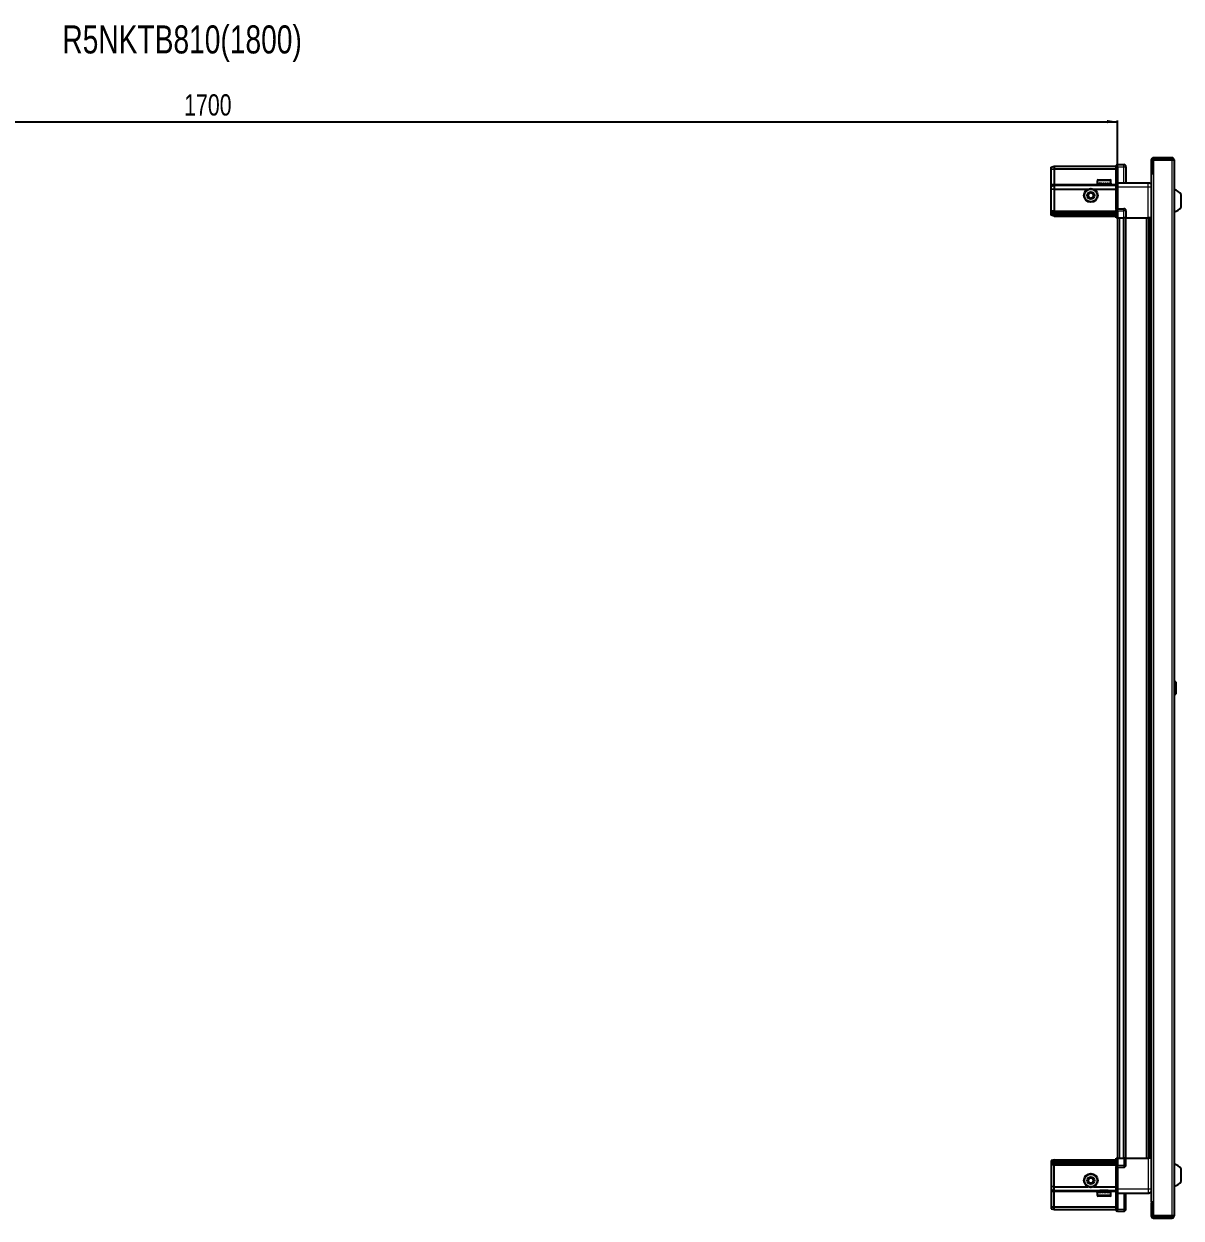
# Model space of a CAD drawing. Header units: millimetres. Extents: x 799 to 4645, y -1014 to 2134.
# Drawn here: x 2587 to 3678, y 994 to 2120 of the extents above; entities that cross this region are included whole.
import ezdxf

# ---------------------------------------------------------------- set-up
doc = ezdxf.new("R2010")
doc.units = ezdxf.units.MM
doc.layers.add('FORMAT', color=7, linetype='Continuous')
doc.styles.add('SLDTEXTSTYLE0', font='TXT', dxfattribs={"width": 0.75})
doc.dimstyles.new('SLDDIMSTYLE0', dxfattribs={"dimtxt": 20, "dimasz": 10, "dimexe": 0, "dimexo": 0.0625, "dimgap": 5, "dimtad": 2, "dimdec": 1, "dimrnd": 1e-09, "dimzin": 12, "dimdsep": 46, "dimtxsty": 'SLDTEXTSTYLE0', "dimsah": 1, "dimcen": 0.09, "dimadec": 0, "dimazin": 3, "dimtfac": 1, "dimtofl": 0, "dimtmove": 0, "dimatfit": 3, "dimfxl": 0, "dimfrac": 2, "dimtolj": 1, "dimtzin": 12, "dimarcsym": 0})

# ---------------------------------------------------------------- blocks, each defined once
blk = doc.blocks.new('_D_5')
at = {"layer": 'FORMAT'}
for p, q in [((1917.8, 1936.9), (1917.8, 2028.4)), ((1917.8, 2027.4), (3617.8, 2027.4)), ((3617.8, 1936.9), (3617.8, 2028.4))]:
    blk.add_line(p, q, dxfattribs=at)
for points in [[(1917.8, 2027.4), (1927.8, 2025.9), (1927.8, 2029)], [(3617.8, 2027.4), (3607.8, 2029), (3607.8, 2025.9)]]:
    blk.add_solid(points, dxfattribs=at)
at = {"layer": 'FORMAT', "insert": (2738.2, 2053.2), "char_height": 20, "attachment_point": 1, "style": 'SLDTEXTSTYLE0'}
blk.add_mtext('1700', dxfattribs=at)

msp = doc.modelspace()

# ---------------------------------------------------------------- linework, layer by layer
at = {"color": 7, "linetype": 'Continuous', "lineweight": 25}
for p, q in [((3669.02, 1993.43), (3651.72, 1993.43)), ((3669.02, 1991.93), (3651.72, 1991.93)), ((3669.02, 1991.93), (3669.02, 1993.43)), ((3555.12, 1984.63), (3558.12, 1985.43)), ((3555.12, 1982.78), (3555.12, 1984.63)), ((3555.12, 1982.78), (3558.12, 1982.93)), ((3555.12, 1968.43), (3555.12, 1982.78)), ((3558.12, 1985.43), (3558.12, 1982.93)), ((3558.12, 1985.43), (3616.42, 1985.43)), ((3558.12, 1982.93), (3558.12, 1968.43)), ((3558.12, 1982.93), (3616.42, 1982.93)), ((3617.28, 1986.93), (3616.42, 1986.43)), ((3617.28, 1986.93), (3616.42, 1986.43)), ((3616.42, 1986.43), (3616.42, 1984.93)), ((3616.42, 1970.13), (3616.42, 1984.93)), ((3617.62, 1986.93), (3617.28, 1986.93)), ((3617.62, 1986.93), (3617.28, 1986.93)), ((3617.62, 1986.93), (3617.62, 1986.93)), ((3617.62, 1984.93), (3617.62, 1986.93)), ((3617.62, 1986.93), (3623.62, 1986.93)), ((3617.62, 1984.93), (3617.62, 1970.13)), ((3625.62, 1984.93), (3625.62, 1969.93)), ((3649.62, 1991.33), (3649.62, 1978.93)), ((3651.12, 1991.33), (3651.12, 1978.93)), ((3651.62, 1978.43), (3651.62, 1991.33)), ((3651.62, 1991.33), (3669.02, 1991.33)), ((3669.02, 1991.33), (3671.12, 1991.33)), ((3671.12, 1991.33), (3671.12, 996.53)), ((3598.62, 1971.83), (3598.62, 1968.93)), ((3598.62, 1968.93), (3598.66, 1968.93)), ((3598.78, 1969.43), (3598.66, 1969.43)), ((3598.66, 1969.43), (3598.66, 1968.93)), ((3598.66, 1968.93), (3598.78, 1968.93)), ((3598.78, 1969.43), (3598.78, 1968.93)), ((3598.78, 1968.93), (3599.19, 1968.93)), ((3599.53, 1969.43), (3599.19, 1969.43)), ((3599.19, 1969.43), (3599.19, 1968.93)), ((3599.19, 1968.93), (3599.53, 1968.93)), ((3599.42, 1972.63), (3610.82, 1972.63)), ((3599.53, 1969.43), (3599.53, 1968.93)), ((3599.53, 1968.93), (3600.3, 1968.93)), ((3600.82, 1969.43), (3600.3, 1969.43)), ((3600.3, 1969.43), (3600.3, 1968.93)), ((3600.3, 1968.93), (3600.82, 1968.93)), ((3600.72, 1968.93), (3600.72, 1968.83)), ((3600.82, 1969.43), (3600.82, 1968.93)), ((3600.82, 1968.93), (3601.88, 1968.93)), ((3602.54, 1969.43), (3601.88, 1969.43)), ((3601.88, 1969.43), (3601.88, 1968.93)), ((3601.88, 1968.93), (3602.54, 1968.93)), ((3602.54, 1969.43), (3602.54, 1968.93)), ((3602.54, 1968.93), (3603.78, 1968.93)), ((3604.51, 1969.43), (3603.78, 1969.43)), ((3603.78, 1969.43), (3603.78, 1968.93)), ((3603.78, 1968.93), (3604.21, 1968.93)), ((3604.21, 1969.43), (3604.21, 1968.93)), ((3604.51, 1969.43), (3604.51, 1968.93)), ((3604.51, 1968.93), (3605.81, 1968.93)), ((3606.54, 1969.43), (3605.81, 1969.43)), ((3605.81, 1969.43), (3605.81, 1968.93)), ((3606.08, 1969.43), (3606.08, 1968.93)), ((3606.08, 1968.93), (3606.54, 1968.93)), ((3606.54, 1969.43), (3606.54, 1968.93)), ((3606.54, 1968.93), (3607.77, 1968.93)), ((3608.43, 1969.43), (3607.77, 1969.43)), ((3607.77, 1969.43), (3607.77, 1968.93)), ((3607.77, 1968.93), (3608.43, 1968.93)), ((3608.43, 1969.43), (3608.43, 1968.93)), ((3608.43, 1968.93), (3609.48, 1968.93)), ((3610, 1969.43), (3609.48, 1969.43)), ((3609.48, 1969.43), (3609.48, 1968.93)), ((3609.48, 1968.93), (3610, 1968.93)), ((3609.52, 1968.83), (3609.52, 1968.93)), ((3610, 1969.43), (3610, 1968.93)), ((3610, 1968.93), (3610.75, 1968.93)), ((3611.09, 1969.43), (3610.75, 1969.43)), ((3610.75, 1969.43), (3610.75, 1968.93)), ((3610.75, 1968.93), (3611.09, 1968.93)), ((3611.09, 1969.43), (3611.09, 1968.93)), ((3611.09, 1968.93), (3611.48, 1968.93)), ((3611.59, 1969.43), (3611.48, 1969.43)), ((3611.48, 1969.43), (3611.48, 1968.93)), ((3611.48, 1968.93), (3611.59, 1968.93)), ((3611.59, 1969.43), (3611.59, 1968.93)), ((3611.59, 1968.93), (3611.62, 1968.93)), ((3611.62, 1968.93), (3611.62, 1971.83)), ((3616.42, 1969.93), (3616.42, 1970.13)), ((3617.62, 1969.93), (3616.42, 1969.93)), ((3616.42, 1965.93), (3616.42, 1969.93)), ((3617.62, 1970.13), (3617.62, 1969.93)), ((3617.62, 1969.93), (3617.62, 1965.93)), ((3617.62, 1969.93), (3646.62, 1969.93)), ((3649.52, 1978.43), (3649.52, 1009.43)), ((3649.52, 1978.43), (3651.62, 1978.43)), ((3649.62, 1978.93), (3651.12, 1978.93)), ((3555.12, 1966.63), (3555.12, 1968.43)), ((3555.12, 1966.63), (3558.12, 1967.43)), ((3555.12, 1963.6), (3555.12, 1966.63)), ((3558.12, 1963.93), (3555.12, 1963.6)), ((3555.12, 1943.43), (3555.12, 1963.6)), ((3558.12, 1968.43), (3558.12, 1967.43)), ((3558.12, 1967.43), (3558.12, 1963.93)), ((3558.12, 1967.43), (3616.42, 1967.43)), ((3558.12, 1963.93), (3558.12, 1943.43)), ((3558.12, 1963.93), (3590.12, 1963.93)), ((3595.12, 1963.93), (3616.42, 1963.93)), ((3600.72, 1968.83), (3609.52, 1968.83)), ((3601.12, 1968.43), (3601.81, 1967.95)), ((3601.12, 1968.43), (3609.12, 1968.43)), ((3601.81, 1967.95), (3601.12, 1967.47)), ((3601.12, 1967.47), (3601.12, 1967.43)), ((3601.12, 1967.47), (3609.12, 1967.47)), ((3601.81, 1967.95), (3608.43, 1967.95)), ((3608.43, 1967.95), (3609.12, 1968.43)), ((3609.12, 1967.47), (3608.43, 1967.95)), ((3609.12, 1967.43), (3609.12, 1967.47)), ((3616.42, 1945.63), (3616.42, 1965.93)), ((3617.62, 1965.93), (3617.62, 1945.63)), ((3677.72, 1946.93), (3677.72, 1958.93)), ((3555.12, 1941.63), (3555.12, 1943.43)), ((3558.12, 1942.43), (3555.12, 1941.63)), ((3555.12, 1940.89), (3555.12, 1941.63)), ((3558.12, 1941.43), (3555.12, 1940.89)), ((3555.12, 1940.39), (3555.12, 1940.89)), ((3555.12, 1939.24), (3555.12, 1940.39)), ((3558.12, 1939.93), (3555.12, 1940.39)), ((3558.12, 1938.43), (3555.12, 1939.24)), ((3558.12, 1943.43), (3558.12, 1942.43)), ((3558.12, 1942.43), (3558.12, 1941.43)), ((3558.12, 1942.43), (3616.42, 1942.43)), ((3558.12, 1941.43), (3558.12, 1939.93)), ((3558.12, 1941.43), (3616.42, 1941.43)), ((3558.12, 1939.93), (3558.12, 1938.43)), ((3558.12, 1939.93), (3616.42, 1939.93)), ((3558.12, 1938.43), (3616.42, 1938.43)), ((3616.42, 1945.43), (3616.42, 1945.63)), ((3617.62, 1945.43), (3616.42, 1945.43)), ((3616.42, 1945.43), (3616.42, 1944.76)), ((3616.42, 1936.93), (3616.42, 1944.76)), ((3617.28, 1936.93), (3616.42, 1936.93)), ((3617.28, 1943.43), (3617.28, 1936.93)), ((3617.62, 1936.93), (3617.28, 1936.93)), ((3617.62, 1945.63), (3617.62, 1945.43)), ((3617.62, 1943.43), (3617.62, 1945.43)), ((3617.62, 1945.43), (3623.62, 1945.43)), ((3617.62, 1943.43), (3617.62, 1945.43)), ((3617.62, 1943.43), (3617.62, 1936.93)), ((3617.62, 1936.93), (3623.62, 1936.93)), ((3617.77, 1936.93), (3617.77, 1050.93)), ((3625.62, 1936.93), (3623.62, 1936.93)), ((3624.97, 1936.93), (3624.97, 1050.93)), ((3625.62, 1943.43), (3625.62, 1936.93)), ((3625.62, 1936.93), (3646.62, 1936.93)), ((3647.64, 1050.93), (3647.64, 1936.93)), ((3647.68, 1050.93), (3647.68, 1936.93)), ((3649.47, 1936.93), (3649.47, 1050.93)), ((3672.1, 1499.72), (3671.12, 1498.73)), ((3672.62, 1499.72), (3672.1, 1499.72)), ((3672.1, 1499.72), (3672.1, 1488.15)), ((3672.62, 1499.72), (3672.62, 1488.15)), ((3671.12, 1489.13), (3672.1, 1488.15)), ((3672.1, 1488.15), (3672.62, 1488.15)), ((3558.12, 1049.43), (3555.12, 1048.63)), ((3555.12, 1048.63), (3555.12, 1047.48)), ((3558.12, 1047.93), (3555.12, 1047.48)), ((3555.12, 1047.48), (3555.12, 1046.98)), ((3558.12, 1046.43), (3555.12, 1046.98)), ((3555.12, 1046.98), (3555.12, 1046.24)), ((3558.12, 1047.93), (3558.12, 1049.43)), ((3558.12, 1049.43), (3616.42, 1049.43)), ((3558.12, 1046.43), (3558.12, 1047.93)), ((3558.12, 1047.93), (3616.42, 1047.93)), ((3558.12, 1046.43), (3616.42, 1046.43)), ((3558.12, 1045.43), (3558.12, 1046.43)), ((3616.42, 1043.11), (3616.42, 1050.93)), ((3616.42, 1050.93), (3617.28, 1050.93)), ((3617.28, 1050.93), (3617.28, 1050.93)), ((3617.28, 1050.93), (3617.28, 1044.43)), ((3617.62, 1050.93), (3617.28, 1050.93)), ((3617.62, 1050.93), (3617.62, 1044.43)), ((3617.62, 1050.93), (3617.62, 1050.93)), ((3617.62, 1050.93), (3623.62, 1050.93)), ((3617.62, 1050.93), (3617.62, 1044.43)), ((3625.62, 1050.93), (3623.62, 1050.93)), ((3625.62, 1044.43), (3625.62, 1050.93)), ((3625.62, 1050.93), (3646.62, 1050.93)), ((3558.12, 1045.43), (3555.12, 1046.24)), ((3555.12, 1046.24), (3555.12, 1044.43)), ((3555.12, 1044.43), (3555.12, 1024.27)), ((3558.12, 1045.43), (3616.42, 1045.43)), ((3558.12, 1044.43), (3558.12, 1045.43)), ((3558.12, 1023.93), (3558.12, 1044.43)), ((3616.42, 1043.11), (3616.42, 1042.43)), ((3617.62, 1042.43), (3616.42, 1042.43)), ((3616.42, 1042.23), (3616.42, 1042.43)), ((3616.42, 1021.93), (3616.42, 1042.23)), ((3617.62, 1042.43), (3617.62, 1044.43)), ((3617.62, 1042.43), (3617.62, 1042.23)), ((3617.62, 1042.43), (3623.62, 1042.43)), ((3617.62, 1042.23), (3617.62, 1021.93)), ((3677.72, 1028.93), (3677.72, 1040.93)), ((3558.12, 1023.93), (3555.12, 1024.27)), ((3555.12, 1024.27), (3555.12, 1021.24)), ((3558.12, 1023.93), (3590.12, 1023.93)), ((3558.12, 1020.43), (3558.12, 1023.93)), ((3595.12, 1023.93), (3616.42, 1023.93)), ((3555.12, 1021.24), (3558.12, 1020.43)), ((3555.12, 1021.24), (3555.12, 1019.43)), ((3555.12, 1019.43), (3555.12, 1005.09)), ((3558.12, 1020.43), (3616.42, 1020.43)), ((3558.12, 1019.43), (3558.12, 1020.43)), ((3558.12, 1004.93), (3558.12, 1019.43)), ((3598.62, 1018.93), (3598.62, 1016.03)), ((3598.64, 1018.93), (3598.62, 1018.93)), ((3598.64, 1018.43), (3598.64, 1018.93)), ((3598.73, 1018.93), (3598.64, 1018.93)), ((3598.64, 1018.43), (3598.73, 1018.43)), ((3598.73, 1018.43), (3598.73, 1018.93)), ((3599.11, 1018.93), (3598.73, 1018.93)), ((3599.11, 1018.43), (3599.11, 1018.93)), ((3599.43, 1018.93), (3599.11, 1018.93)), ((3599.11, 1018.43), (3599.43, 1018.43)), ((3610.82, 1015.23), (3599.42, 1015.23)), ((3599.43, 1018.43), (3599.43, 1018.93)), ((3600.16, 1018.93), (3599.43, 1018.93)), ((3600.16, 1018.43), (3600.16, 1018.93)), ((3600.67, 1018.93), (3600.16, 1018.93)), ((3600.16, 1018.43), (3600.67, 1018.43)), ((3600.67, 1018.43), (3600.67, 1018.93)), ((3601.71, 1018.93), (3600.67, 1018.93)), ((3600.72, 1019.03), (3600.72, 1018.93)), ((3609.52, 1019.03), (3600.72, 1019.03)), ((3601.12, 1020.43), (3601.12, 1020.4)), ((3601.12, 1020.4), (3601.81, 1019.92)), ((3609.12, 1020.4), (3601.12, 1020.4)), ((3601.81, 1019.92), (3601.12, 1019.43)), ((3609.12, 1019.43), (3601.12, 1019.43)), ((3601.71, 1018.43), (3601.71, 1018.93)), ((3602.36, 1018.93), (3601.71, 1018.93)), ((3601.71, 1018.43), (3602.36, 1018.43)), ((3608.43, 1019.92), (3601.81, 1019.92)), ((3602.36, 1018.43), (3602.36, 1018.93)), ((3603.58, 1018.93), (3602.36, 1018.93)), ((3603.58, 1018.43), (3603.58, 1018.93)), ((3604.08, 1018.93), (3603.58, 1018.93)), ((3603.58, 1018.43), (3604.31, 1018.43)), ((3604.08, 1018.43), (3604.08, 1018.93)), ((3604.31, 1018.43), (3604.31, 1018.93)), ((3605.61, 1018.93), (3604.31, 1018.93)), ((3605.61, 1018.43), (3605.61, 1018.93)), ((3605.61, 1018.43), (3606.34, 1018.43)), ((3605.95, 1018.43), (3605.95, 1018.93)), ((3606.34, 1018.93), (3605.95, 1018.93)), ((3606.34, 1018.43), (3606.34, 1018.93)), ((3607.59, 1018.93), (3606.34, 1018.93)), ((3607.59, 1018.43), (3607.59, 1018.93)), ((3608.26, 1018.93), (3607.59, 1018.93)), ((3607.59, 1018.43), (3608.26, 1018.43)), ((3608.26, 1018.43), (3608.26, 1018.93)), ((3609.33, 1018.93), (3608.26, 1018.93)), ((3608.43, 1019.92), (3609.12, 1020.4)), ((3609.12, 1019.43), (3608.43, 1019.92)), ((3609.12, 1020.4), (3609.12, 1020.43)), ((3609.33, 1018.43), (3609.33, 1018.93)), ((3609.86, 1018.93), (3609.33, 1018.93)), ((3609.33, 1018.43), (3609.86, 1018.43)), ((3609.52, 1018.93), (3609.52, 1019.03)), ((3609.86, 1018.43), (3609.86, 1018.93)), ((3610.65, 1018.93), (3609.86, 1018.93)), ((3610.65, 1018.43), (3610.65, 1018.93)), ((3611, 1018.93), (3610.65, 1018.93)), ((3610.65, 1018.43), (3611, 1018.43)), ((3611, 1018.43), (3611, 1018.93)), ((3611.43, 1018.93), (3611, 1018.93)), ((3611.43, 1018.43), (3611.43, 1018.93)), ((3611.57, 1018.93), (3611.43, 1018.93)), ((3611.43, 1018.43), (3611.57, 1018.43)), ((3611.57, 1018.43), (3611.57, 1018.93)), ((3611.62, 1018.93), (3611.57, 1018.93)), ((3611.62, 1016.03), (3611.62, 1018.93)), ((3616.42, 1017.93), (3616.42, 1021.93)), ((3617.62, 1017.93), (3616.42, 1017.93)), ((3616.42, 1017.73), (3616.42, 1017.93)), ((3616.42, 1002.93), (3616.42, 1017.73)), ((3617.62, 1021.93), (3617.62, 1017.93)), ((3617.62, 1017.93), (3617.62, 1017.73)), ((3617.62, 1017.93), (3646.62, 1017.93)), ((3617.62, 1017.73), (3617.62, 1002.93)), ((3617.62, 1017.73), (3617.62, 1002.93)), ((3625.62, 1002.93), (3625.62, 1017.93)), ((3555.12, 1005.09), (3558.12, 1004.93)), ((3555.12, 1005.09), (3555.12, 1003.24)), ((3555.12, 1003.24), (3558.12, 1002.43)), ((3558.12, 1004.93), (3616.42, 1004.93)), ((3558.12, 1002.43), (3558.12, 1004.93)), ((3558.12, 1002.43), (3616.42, 1002.43)), ((3616.42, 1002.93), (3616.42, 1001.43)), ((3616.42, 1001.43), (3617.28, 1000.93)), ((3617.62, 1000.93), (3617.62, 1002.93)), ((3651.62, 1009.43), (3649.52, 1009.43)), ((3649.62, 1008.93), (3651.12, 1008.93)), ((3649.62, 1008.93), (3649.62, 996.53)), ((3651.12, 1008.93), (3651.12, 996.53)), ((3651.62, 996.53), (3651.62, 1009.43)), ((3617.62, 1000.93), (3617.28, 1000.93)), ((3617.62, 1000.93), (3623.62, 1000.93)), ((3669.02, 996.53), (3651.62, 996.53)), ((3651.72, 995.93), (3669.02, 995.93)), ((3651.72, 994.43), (3669.02, 994.43)), ((3671.12, 996.53), (3669.02, 996.53)), ((3669.02, 995.93), (3669.02, 994.43))]:
    msp.add_line(p, q, dxfattribs=at)
at = {"color": 8, "linetype": 'Continuous', "lineweight": 18}
for p, q in [((3651.72, 1991.93), (3651.72, 1993.43)), ((3617.62, 1984.93), (3616.42, 1984.93)), ((3617.62, 1984.93), (3623.62, 1984.93)), ((3623.62, 1984.93), (3623.62, 1986.93)), ((3623.62, 1969.93), (3623.62, 1984.93)), ((3623.62, 1984.93), (3625.62, 1984.93)), ((3651.12, 1991.33), (3649.62, 1991.33)), ((3669.02, 1991.33), (3669.02, 996.53)), ((3598.62, 1971.83), (3611.62, 1971.83)), ((3616.42, 1970.13), (3617.62, 1970.13)), ((3651.62, 1978.43), (3651.62, 1009.43)), ((3555.12, 1968.43), (3558.12, 1968.43)), ((3558.12, 1968.43), (3601.12, 1968.43)), ((3609.12, 1968.43), (3616.42, 1968.43)), ((3617.62, 1965.93), (3616.42, 1965.93)), ((3617.62, 1965.93), (3646.62, 1965.93)), ((3646.62, 1936.93), (3646.62, 1965.93)), ((3558.12, 1943.43), (3555.12, 1943.43)), ((3558.12, 1943.43), (3616.42, 1943.43)), ((3616.42, 1945.63), (3617.62, 1945.63)), ((3617.62, 1943.43), (3617.28, 1943.43)), ((3617.62, 1943.43), (3623.62, 1943.43)), ((3619.77, 1936.93), (3619.77, 1050.93)), ((3622.97, 1936.93), (3622.97, 1050.93)), ((3623.62, 1943.43), (3623.62, 1945.43)), ((3623.62, 1936.93), (3623.62, 1943.43)), ((3625.62, 1943.43), (3623.62, 1943.43)), ((3625.62, 1936.93), (3625.62, 1050.93)), ((3645.02, 1050.93), (3645.02, 1936.93)), ((3646.43, 1936.93), (3646.43, 1050.93)), ((3648.88, 1050.93), (3648.88, 1936.93)), ((3617.62, 1050.93), (3617.28, 1050.93)), ((3623.62, 1050.93), (3623.62, 1044.43)), ((3646.62, 1050.93), (3646.62, 1021.93)), ((3558.12, 1044.43), (3555.12, 1044.43)), ((3558.12, 1044.43), (3616.42, 1044.43)), ((3617.62, 1042.23), (3616.42, 1042.23)), ((3617.62, 1044.43), (3617.28, 1044.43)), ((3617.62, 1044.43), (3623.62, 1044.43)), ((3625.62, 1044.43), (3623.62, 1044.43)), ((3623.62, 1044.43), (3623.62, 1042.43)), ((3555.12, 1019.43), (3558.12, 1019.43)), ((3558.12, 1019.43), (3601.12, 1019.43)), ((3611.62, 1016.03), (3598.62, 1016.03)), ((3609.12, 1019.43), (3616.42, 1019.43)), ((3617.62, 1021.93), (3616.42, 1021.93)), ((3617.62, 1017.73), (3616.42, 1017.73)), ((3617.62, 1021.93), (3646.62, 1021.93)), ((3623.62, 1017.93), (3623.62, 1002.93)), ((3617.62, 1002.93), (3616.42, 1002.93)), ((3617.62, 1002.93), (3623.62, 1002.93)), ((3623.62, 1002.93), (3625.62, 1002.93)), ((3623.62, 1002.93), (3623.62, 1000.93)), ((3651.12, 996.53), (3649.62, 996.53)), ((3651.72, 995.93), (3651.72, 994.43))]:
    msp.add_line(p, q, dxfattribs=at)
at = {"color": 7, "linetype": 'Continuous', "lineweight": 25}
for centre, radius in [((3592.62, 1957.93), 6.5), ((3592.62, 1957.93), 3.46), ((3592.62, 1029.93), 6.5), ((3592.62, 1029.93), 3.46)]:
    msp.add_circle(centre, radius, dxfattribs=at)
at = {"color": 8, "linetype": 'Continuous', "lineweight": 18}
for centre in [(3592.62, 1957.93), (3592.62, 1029.93)]:
    msp.add_circle(centre, 5.7, dxfattribs=at)
at = {"color": 7, "linetype": 'Continuous', "lineweight": 25}
for centre, radius, start, end in [((3651.72, 1991.33), 2.1, 90, 180), ((3651.72, 1991.33), 0.6, 90, 180), ((3669.02, 1991.33), 2.1, 0, 90), ((3669.02, 1991.33), 0.6, 0, 90), ((3623.62, 1984.93), 2, 0, 90), ((3599.42, 1971.83), 0.8, 90, 180), ((3610.82, 1971.83), 0.8, 0, 90), ((3592.62, 1957.93), 2.5, 120.74103, 180.74103), ((3592.62, 1957.93), 2.5, 180.74103, 240.74103), ((3592.62, 1957.93), 2.5, 60.74103, 120.74103), ((3592.62, 1957.93), 2.5, 0.74103, 60.74103), ((3592.62, 1957.93), 2.5, 300.74103, 0.74103), ((3600.72, 1968.43), 0.4, 0, 90), ((3609.52, 1968.43), 0.4, 90, 180), ((3668.09, 1951.91), 11.91, 36.1266, 75.29965), ((3592.62, 1957.93), 2.5, 240.74103, 300.74103), ((3668.09, 1953.96), 11.91, 284.70035, 323.8734), ((3623.62, 1943.43), 2, 0, 90), ((3623.62, 1044.43), 2, 270, 0), ((3668.09, 1033.91), 11.91, 36.1266, 75.29965), ((3592.62, 1029.93), 2.5, 155.91157, 215.91157), ((3592.62, 1029.93), 2.5, 95.91157, 155.91157), ((3592.62, 1029.93), 2.5, 215.91157, 275.91157), ((3592.62, 1029.93), 2.5, 35.91157, 95.91157), ((3592.62, 1029.93), 2.5, 275.91157, 335.91157), ((3592.62, 1029.93), 2.5, 335.91157, 35.91157), ((3668.09, 1035.96), 11.91, 284.70035, 323.8734), ((3599.42, 1016.03), 0.8, 180, 270), ((3600.72, 1019.43), 0.4, 270, 360), ((3609.52, 1019.43), 0.4, 180, 270), ((3610.82, 1016.03), 0.8, 270, 360), ((3623.62, 1002.93), 2, 270, 0), ((3651.72, 996.53), 2.1, 180, 270), ((3651.72, 996.53), 0.6, 180, 270), ((3669.02, 996.53), 2.1, 270, 0), ((3669.02, 996.53), 0.6, 270, 0)]:
    msp.add_arc(centre, radius, start, end, dxfattribs=at)
for centre, start_param, end_param in [((3613.82, 1943.43), 0, 0.7227342), ((3613.82, 1044.43), 5.5604511, 6.2831853)]:
    msp.add_ellipse(centre, major_axis=(3.46, 0), ratio=0.5773503, start_param=start_param, end_param=end_param, dxfattribs=at)
for points, knots in [([(3646.62, 1969.93), (3647.06, 1969.89), (3647.74, 1969.82), (3648.55, 1969.38), (3649.1, 1968.94), (3649.38, 1968.57), (3649.52, 1968.39)], [0, 0, 0, 0, 0.38429816, 0.59117259, 0.8024372, 1, 1, 1, 1]), ([(3590.1, 1959.34), (3590.54, 1959.61), (3591.37, 1960.1), (3592.2, 1960.59), (3592.58, 1960.82)], [0, 0, 0, 0, 0.5346859, 1, 1, 1, 1]), ([(3590.14, 1956.46), (3590.14, 1956.58), (3590.13, 1957.18), (3590.11, 1958.18), (3590.1, 1959), (3590.1, 1959.34)], [0, 0, 0, 0, 0.1331247, 0.6370994, 1, 1, 1, 1]), ([(3592.58, 1960.82), (3593.03, 1960.57), (3593.87, 1960.1), (3594.71, 1959.63), (3595.1, 1959.41)], [0, 0, 0, 0, 0.53468586, 1, 1, 1, 1]), ([(3595.1, 1959.41), (3595.1, 1959.06), (3595.11, 1958.24), (3595.13, 1957.25), (3595.14, 1956.65), (3595.14, 1956.52)], [0, 0, 0, 0, 0.3629006, 0.8668753, 1, 1, 1, 1]), ([(3592.66, 1955.05), (3592.21, 1955.3), (3591.36, 1955.77), (3590.53, 1956.24), (3590.14, 1956.46)], [0, 0, 0, 0, 0.5346859, 1, 1, 1, 1]), ([(3595.14, 1956.52), (3594.69, 1956.26), (3593.86, 1955.77), (3593.04, 1955.28), (3592.66, 1955.05)], [0, 0, 0, 0, 0.5346859, 1, 1, 1, 1]), ([(3649.47, 1936.93), (3649.43, 1936.93), (3649.21, 1936.93), (3648.49, 1936.93), (3647.53, 1936.93), (3646.88, 1936.93), (3646.62, 1936.93)], [0, 0, 0, 0, 0.0717073, 0.4209791, 0.7702508, 1, 1, 1, 1]), ([(3649.47, 1050.93), (3649.43, 1050.93), (3649.21, 1050.93), (3648.49, 1050.93), (3647.53, 1050.93), (3646.88, 1050.93), (3646.62, 1050.93)], [0, 0, 0, 0, 0.0717073, 0.4209791, 0.7702508, 1, 1, 1, 1]), ([(3589.75, 1029.64), (3589.96, 1030.11), (3590.35, 1030.99), (3590.74, 1031.86), (3590.93, 1032.27)], [0, 0, 0, 0, 0.5346859, 1, 1, 1, 1]), ([(3591.44, 1027.3), (3591.14, 1027.72), (3590.57, 1028.5), (3590.01, 1029.27), (3589.75, 1029.64)], [0, 0, 0, 0, 0.53468586, 1, 1, 1, 1]), ([(3590.93, 1032.27), (3591.27, 1032.31), (3592.09, 1032.39), (3593.08, 1032.49), (3593.67, 1032.56), (3593.8, 1032.57)], [0, 0, 0, 0, 0.36290056, 0.86687533, 1, 1, 1, 1]), ([(3594.31, 1027.6), (3594.19, 1027.58), (3593.59, 1027.52), (3592.6, 1027.42), (3591.78, 1027.33), (3591.44, 1027.3)], [0, 0, 0, 0, 0.1331247, 0.6370994, 1, 1, 1, 1]), ([(3593.8, 1032.57), (3594.1, 1032.15), (3594.66, 1031.37), (3595.23, 1030.59), (3595.49, 1030.23)], [0, 0, 0, 0, 0.5346859, 1, 1, 1, 1]), ([(3595.49, 1030.23), (3595.28, 1029.76), (3594.89, 1028.88), (3594.49, 1028), (3594.31, 1027.6)], [0, 0, 0, 0, 0.5346859, 1, 1, 1, 1]), ([(3646.62, 1017.93), (3647.06, 1017.98), (3647.74, 1018.05), (3648.55, 1018.49), (3649.1, 1018.93), (3649.38, 1019.3), (3649.52, 1019.48)], [0, 0, 0, 0, 0.3842982, 0.5911726, 0.8024372, 1, 1, 1, 1])]:
    msp.add_open_spline(points, degree=3, knots=knots, dxfattribs=at)
at = {"color": 8, "linetype": 'Continuous', "lineweight": 18}
for points in [[(3646.62, 1965.93), (3646.62, 1966.46), (3646.62, 1967.51), (3646.62, 1968.83), (3646.62, 1969.75), (3646.62, 1969.87), (3646.62, 1969.93)], [(3646.62, 1021.93), (3646.62, 1021.41), (3646.62, 1020.36), (3646.62, 1019.04), (3646.62, 1018.11), (3646.62, 1017.99), (3646.62, 1017.93)]]:
    msp.add_open_spline(points, degree=3, dxfattribs=at)
for points in [[(3646.62, 1965.93), (3647.06, 1965.93), (3647.74, 1965.93), (3648.55, 1965.93), (3649.1, 1965.93), (3649.38, 1965.93), (3649.52, 1965.93)], [(3646.62, 1021.93), (3647.06, 1021.93), (3647.74, 1021.93), (3648.55, 1021.93), (3649.1, 1021.93), (3649.38, 1021.93), (3649.52, 1021.93)]]:
    msp.add_open_spline(points, degree=3, knots=[0, 0, 0, 0, 0.3842982, 0.5911726, 0.8024372, 1, 1, 1, 1], dxfattribs=at)

# ---------------------------------------------------------------- texts
at = {"layer": 'FORMAT', "insert": (2623.39, 2118.11), "char_height": 26.4583, "attachment_point": 1, "style": 'SLDTEXTSTYLE0'}
msp.add_mtext('R5NKTB810(1800)', dxfattribs=at)

# ---------------------------------------------------------------- dimensions: what is measured, and where the dimension line sits
at = {"layer": 'FORMAT'}
dim = msp.add_linear_dim(base=(3617.77, 2027.43), p1=(1917.77, 1936.93), p2=(3617.77, 1936.93), angle=0, dimstyle='SLDDIMSTYLE0', dxfattribs=at)
dim.commit()
dim.dimension.update_dxf_attribs({"geometry": '_D_5', "text_midpoint": (2767.77, 2027.43), "dimtype": 160})

doc.saveas('drawing.dxf')
